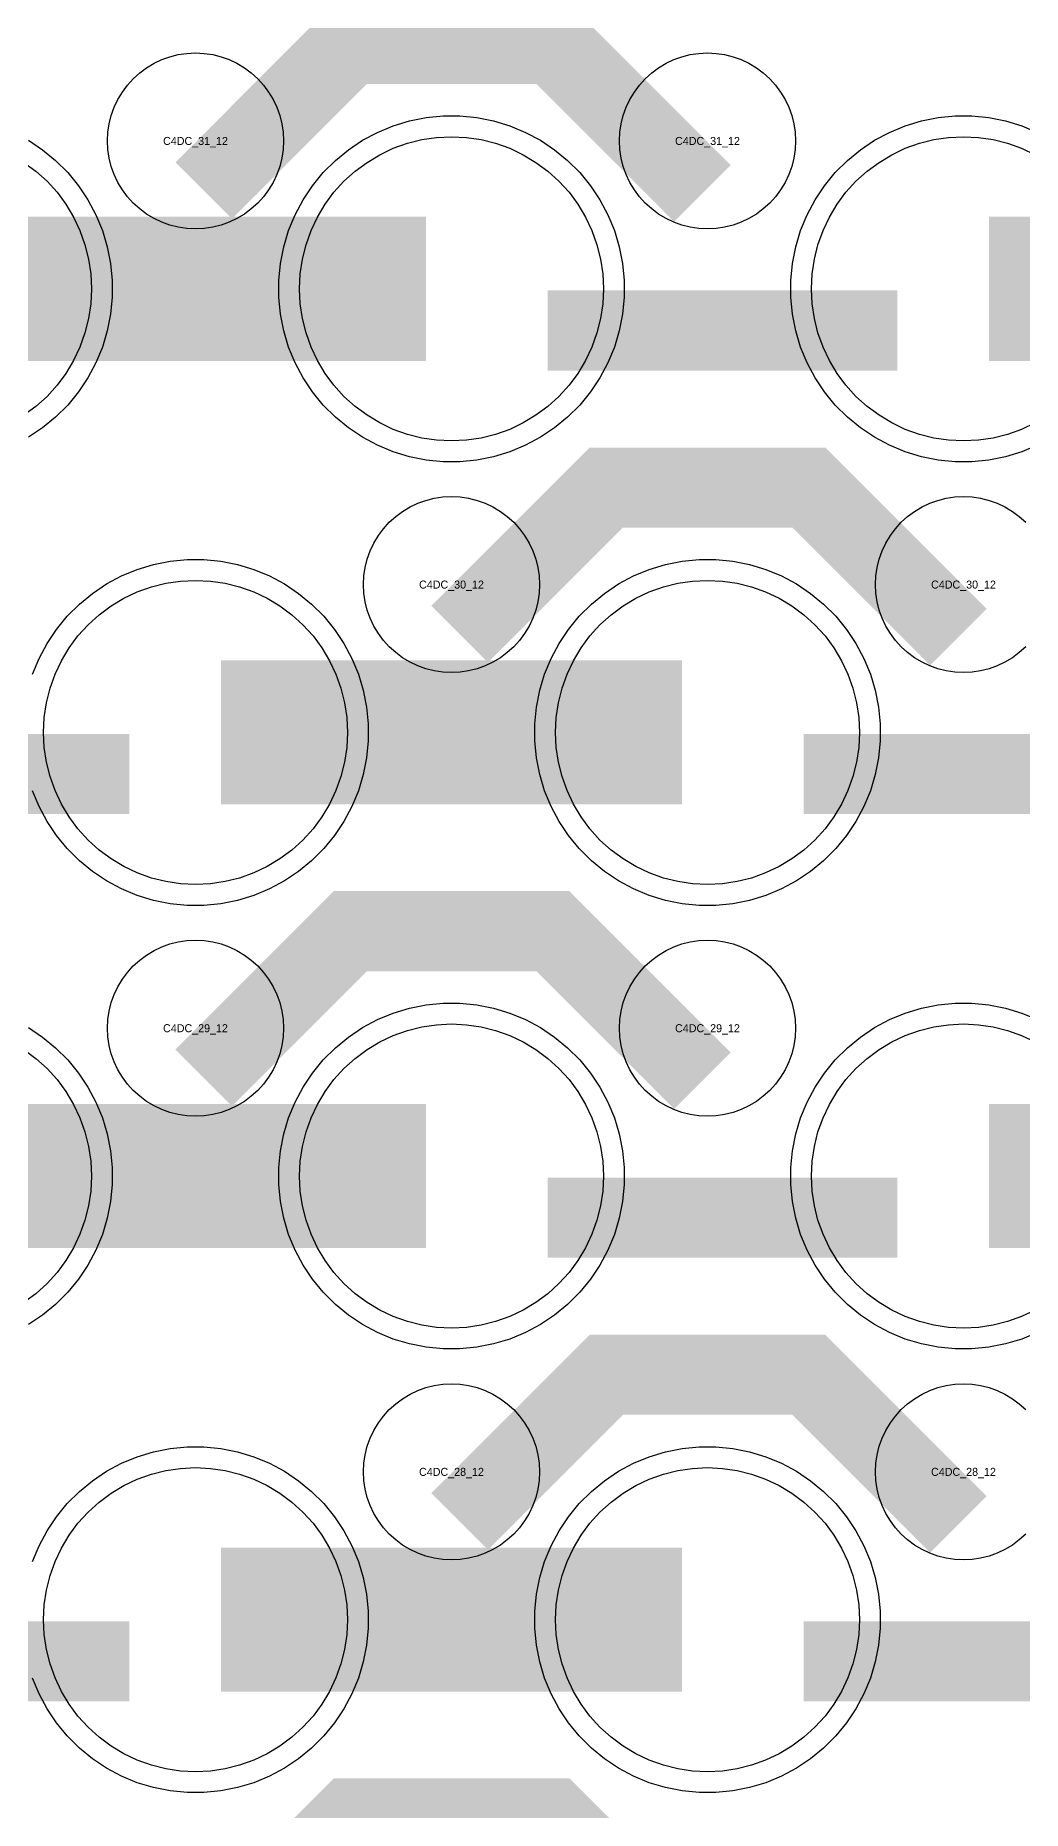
# Model space of a CAD drawing. Extents: x -11880 to 11880, y -14992 to 14992.
# Drawn here: x -8210 to -7902, y -11019 to -10465 of the extents above; entities that cross this region are included whole.
import ezdxf
from ezdxf.enums import TextEntityAlignment as Align

# ---------------------------------------------------------------- set-up
doc = ezdxf.new("R2010")
doc.units = 0
doc.header["$MEASUREMENT"] = 0
for name, color, linetype in [('GDS_775_DT_237', 138, 'CONTINUOUS'), ('RDL1_FS', 34, 'CONTINUOUS'), ('RDL_BS', 160, 'CONTINUOUS')]:
    doc.layers.add(name, color=color, linetype=linetype)

msp = doc.modelspace()

# ---------------------------------------------------------------- linework, layer by layer
at = {"layer": 'RDL1_FS', "color": 240, "true_color": 0xed1f24}
for points in [[(-8080, -10591.589), (-8084.657, -10591.36), (-8089.268, -10590.676), (-8093.791, -10589.544), (-8098.181, -10587.972), (-8102.395, -10585.98), (-8106.395, -10583.582), (-8110.14, -10580.804), (-8113.594, -10577.674), (-8116.724, -10574.22), (-8119.502, -10570.475), (-8121.9, -10566.475), (-8123.892, -10562.261), (-8125.464, -10557.871), (-8126.596, -10553.348), (-8127.28, -10548.737), (-8127.509, -10544.08), (-8127.28, -10539.423), (-8126.596, -10534.812), (-8125.464, -10530.289), (-8123.892, -10525.899), (-8121.9, -10521.685), (-8119.502, -10517.685), (-8116.724, -10513.94), (-8113.594, -10510.486), (-8110.14, -10507.356), (-8106.395, -10504.578), (-8102.395, -10502.18), (-8098.181, -10500.188), (-8093.791, -10498.616), (-8089.268, -10497.484), (-8084.657, -10496.8), (-8080, -10496.571), (-8075.343, -10496.8), (-8070.732, -10497.484), (-8066.209, -10498.616), (-8061.819, -10500.188), (-8057.605, -10502.18), (-8053.605, -10504.578), (-8049.86, -10507.356), (-8046.406, -10510.486), (-8043.276, -10513.94), (-8040.498, -10517.685), (-8038.1, -10521.685), (-8036.108, -10525.899), (-8034.536, -10530.289), (-8033.404, -10534.812), (-8032.72, -10539.423), (-8032.491, -10544.08), (-8032.72, -10548.737), (-8033.404, -10553.348), (-8034.536, -10557.871), (-8036.108, -10562.261), (-8038.1, -10566.475), (-8040.498, -10570.475), (-8043.276, -10574.22), (-8046.406, -10577.674), (-8049.86, -10580.804), (-8053.605, -10583.582), (-8057.605, -10585.98), (-8061.819, -10587.972), (-8066.209, -10589.544), (-8070.732, -10590.676), (-8075.343, -10591.36)], [(-8160, -11007.279), (-8164.657, -11007.05), (-8169.268, -11006.366), (-8173.791, -11005.234), (-8178.181, -11003.662), (-8182.395, -11001.67), (-8186.395, -10999.272), (-8190.14, -10996.494), (-8193.594, -10993.364), (-8196.724, -10989.91), (-8199.502, -10986.165), (-8201.9, -10982.165), (-8203.892, -10977.951), (-8205.464, -10973.561), (-8206.596, -10969.038), (-8207.28, -10964.427), (-8207.509, -10959.77), (-8207.28, -10955.113), (-8206.596, -10950.502), (-8205.464, -10945.979), (-8203.892, -10941.589), (-8201.9, -10937.375), (-8199.502, -10933.375), (-8196.724, -10929.63), (-8193.594, -10926.176), (-8190.14, -10923.046), (-8186.395, -10920.268), (-8182.395, -10917.87), (-8178.181, -10915.878), (-8173.791, -10914.306), (-8169.268, -10913.174), (-8164.657, -10912.49), (-8160, -10912.261), (-8155.343, -10912.49), (-8150.732, -10913.174), (-8146.209, -10914.306), (-8141.819, -10915.878), (-8137.605, -10917.87), (-8133.605, -10920.268), (-8129.86, -10923.046), (-8126.406, -10926.176), (-8123.276, -10929.63), (-8120.498, -10933.375), (-8118.1, -10937.375), (-8116.108, -10941.589), (-8114.536, -10945.979), (-8113.404, -10950.502), (-8112.72, -10955.113), (-8112.491, -10959.77), (-8112.72, -10964.427), (-8113.404, -10969.038), (-8114.536, -10973.561), (-8116.108, -10977.951), (-8118.1, -10982.165), (-8120.498, -10986.165), (-8123.276, -10989.91), (-8126.406, -10993.364), (-8129.86, -10996.494), (-8133.605, -10999.272), (-8137.605, -11001.67), (-8141.819, -11003.662), (-8146.209, -11005.234), (-8150.732, -11006.366), (-8155.343, -11007.05)], [(-8000, -11007.279), (-8004.657, -11007.05), (-8009.268, -11006.366), (-8013.791, -11005.234), (-8018.181, -11003.662), (-8022.395, -11001.67), (-8026.395, -10999.272), (-8030.14, -10996.494), (-8033.594, -10993.364), (-8036.724, -10989.91), (-8039.502, -10986.165), (-8041.9, -10982.165), (-8043.892, -10977.951), (-8045.464, -10973.561), (-8046.596, -10969.038), (-8047.28, -10964.427), (-8047.509, -10959.77), (-8047.28, -10955.113), (-8046.596, -10950.502), (-8045.464, -10945.979), (-8043.892, -10941.589), (-8041.9, -10937.375), (-8039.502, -10933.375), (-8036.724, -10929.63), (-8033.594, -10926.176), (-8030.14, -10923.046), (-8026.395, -10920.268), (-8022.395, -10917.87), (-8018.181, -10915.878), (-8013.791, -10914.306), (-8009.268, -10913.174), (-8004.657, -10912.49), (-8000, -10912.261), (-7995.343, -10912.49), (-7990.732, -10913.174), (-7986.209, -10914.306), (-7981.819, -10915.878), (-7977.605, -10917.87), (-7973.605, -10920.268), (-7969.86, -10923.046), (-7966.406, -10926.176), (-7963.276, -10929.63), (-7960.498, -10933.375), (-7958.1, -10937.375), (-7956.108, -10941.589), (-7954.536, -10945.979), (-7953.404, -10950.502), (-7952.72, -10955.113), (-7952.491, -10959.77), (-7952.72, -10964.427), (-7953.404, -10969.038), (-7954.536, -10973.561), (-7956.108, -10977.951), (-7958.1, -10982.165), (-7960.498, -10986.165), (-7963.276, -10989.91), (-7966.406, -10993.364), (-7969.86, -10996.494), (-7973.605, -10999.272), (-7977.605, -11001.67), (-7981.819, -11003.662), (-7986.209, -11005.234), (-7990.732, -11006.366), (-7995.343, -11007.05)]]:
    msp.add_lwpolyline(points, close=True, dxfattribs=at)
for points in [[(-7897.605, -10585.98), (-7901.819, -10587.972), (-7906.209, -10589.544), (-7910.732, -10590.676), (-7915.343, -10591.36), (-7920, -10591.589), (-7924.657, -10591.36), (-7929.268, -10590.676), (-7933.791, -10589.544), (-7938.181, -10587.972), (-7942.395, -10585.98), (-7946.395, -10583.582), (-7950.14, -10580.804), (-7953.594, -10577.674), (-7956.724, -10574.22), (-7959.502, -10570.475), (-7961.9, -10566.475), (-7963.892, -10562.261), (-7965.464, -10557.871), (-7966.596, -10553.348), (-7967.28, -10548.737), (-7967.509, -10544.08), (-7967.28, -10539.423), (-7966.596, -10534.812), (-7965.464, -10530.289), (-7963.892, -10525.899), (-7961.9, -10521.685), (-7959.502, -10517.685), (-7956.724, -10513.94), (-7953.594, -10510.486), (-7950.14, -10507.356), (-7946.395, -10504.578), (-7942.395, -10502.18), (-7938.181, -10500.188), (-7933.791, -10498.616), (-7929.268, -10497.484), (-7924.657, -10496.8), (-7920, -10496.571), (-7915.343, -10496.8), (-7910.732, -10497.484), (-7906.209, -10498.616), (-7901.819, -10500.188), (-7897.605, -10502.18)], [(-8213.605, -10504.578), (-8209.86, -10507.356), (-8206.406, -10510.486), (-8203.276, -10513.94), (-8200.498, -10517.685), (-8198.1, -10521.685), (-8196.108, -10525.899), (-8194.536, -10530.289), (-8193.404, -10534.812), (-8192.72, -10539.423), (-8192.491, -10544.08), (-8192.72, -10548.737), (-8193.404, -10553.348), (-8194.536, -10557.871), (-8196.108, -10562.261), (-8198.1, -10566.475), (-8200.498, -10570.475), (-8203.276, -10574.22), (-8206.406, -10577.674), (-8209.86, -10580.804), (-8213.605, -10583.582)]]:
    msp.add_lwpolyline(points, dxfattribs=at)
for points in [[(-8231.998, -10544.08, 45, 45, 0), (-8159.998, -10544.08, 45, 45, 0)], [(-8159.998, -10544.08, 45, 45, 0), (-8087.998, -10544.08, 45, 45, 0)], [(-7911.998, -10544.08, 45, 45, 0), (-7839.998, -10544.08, 45, 45, 0)], [(-8151.998, -10959.77, 45, 45, 0), (-8079.998, -10959.77, 45, 45, 0)], [(-8079.998, -10959.77, 45, 45, 0), (-8007.998, -10959.77, 45, 45, 0)]]:
    msp.add_lwpolyline(points, format="xyseb", dxfattribs=at)
at = {"layer": 'RDL1_FS'}
for points in [[(-8160, -10730.149), (-8164.657, -10729.92), (-8169.268, -10729.236), (-8173.791, -10728.104), (-8178.181, -10726.532), (-8182.395, -10724.54), (-8186.395, -10722.142), (-8190.14, -10719.364), (-8193.594, -10716.234), (-8196.724, -10712.78), (-8199.502, -10709.035), (-8201.9, -10705.035), (-8203.892, -10700.821), (-8205.464, -10696.431), (-8206.596, -10691.908), (-8207.28, -10687.297), (-8207.509, -10682.64), (-8207.28, -10677.983), (-8206.596, -10673.372), (-8205.464, -10668.849), (-8203.892, -10664.459), (-8201.9, -10660.245), (-8199.502, -10656.245), (-8196.724, -10652.5), (-8193.594, -10649.046), (-8190.14, -10645.916), (-8186.395, -10643.138), (-8182.395, -10640.74), (-8178.181, -10638.748), (-8173.791, -10637.176), (-8169.268, -10636.044), (-8164.657, -10635.36), (-8160, -10635.131), (-8155.343, -10635.36), (-8150.732, -10636.044), (-8146.209, -10637.176), (-8141.819, -10638.748), (-8137.605, -10640.74), (-8133.605, -10643.138), (-8129.86, -10645.916), (-8126.406, -10649.046), (-8123.276, -10652.5), (-8120.498, -10656.245), (-8118.1, -10660.245), (-8116.108, -10664.459), (-8114.536, -10668.849), (-8113.404, -10673.372), (-8112.72, -10677.983), (-8112.491, -10682.64), (-8112.72, -10687.297), (-8113.404, -10691.908), (-8114.536, -10696.431), (-8116.108, -10700.821), (-8118.1, -10705.035), (-8120.498, -10709.035), (-8123.276, -10712.78), (-8126.406, -10716.234), (-8129.86, -10719.364), (-8133.605, -10722.142), (-8137.605, -10724.54), (-8141.819, -10726.532), (-8146.209, -10728.104), (-8150.732, -10729.236), (-8155.343, -10729.92)], [(-8000, -10730.149), (-8004.657, -10729.92), (-8009.268, -10729.236), (-8013.791, -10728.104), (-8018.181, -10726.532), (-8022.395, -10724.54), (-8026.395, -10722.142), (-8030.14, -10719.364), (-8033.594, -10716.234), (-8036.724, -10712.78), (-8039.502, -10709.035), (-8041.9, -10705.035), (-8043.892, -10700.821), (-8045.464, -10696.431), (-8046.596, -10691.908), (-8047.28, -10687.297), (-8047.509, -10682.64), (-8047.28, -10677.983), (-8046.596, -10673.372), (-8045.464, -10668.849), (-8043.892, -10664.459), (-8041.9, -10660.245), (-8039.502, -10656.245), (-8036.724, -10652.5), (-8033.594, -10649.046), (-8030.14, -10645.916), (-8026.395, -10643.138), (-8022.395, -10640.74), (-8018.181, -10638.748), (-8013.791, -10637.176), (-8009.268, -10636.044), (-8004.657, -10635.36), (-8000, -10635.131), (-7995.343, -10635.36), (-7990.732, -10636.044), (-7986.209, -10637.176), (-7981.819, -10638.748), (-7977.605, -10640.74), (-7973.605, -10643.138), (-7969.86, -10645.916), (-7966.406, -10649.046), (-7963.276, -10652.5), (-7960.498, -10656.245), (-7958.1, -10660.245), (-7956.108, -10664.459), (-7954.536, -10668.849), (-7953.404, -10673.372), (-7952.72, -10677.983), (-7952.491, -10682.64), (-7952.72, -10687.297), (-7953.404, -10691.908), (-7954.536, -10696.431), (-7956.108, -10700.821), (-7958.1, -10705.035), (-7960.498, -10709.035), (-7963.276, -10712.78), (-7966.406, -10716.234), (-7969.86, -10719.364), (-7973.605, -10722.142), (-7977.605, -10724.54), (-7981.819, -10726.532), (-7986.209, -10728.104), (-7990.732, -10729.236), (-7995.343, -10729.92)], [(-8080, -10868.714), (-8084.657, -10868.485), (-8089.268, -10867.801), (-8093.791, -10866.669), (-8098.181, -10865.097), (-8102.395, -10863.105), (-8106.395, -10860.707), (-8110.14, -10857.929), (-8113.594, -10854.799), (-8116.724, -10851.345), (-8119.502, -10847.6), (-8121.9, -10843.6), (-8123.892, -10839.386), (-8125.464, -10834.996), (-8126.596, -10830.473), (-8127.28, -10825.862), (-8127.509, -10821.205), (-8127.28, -10816.548), (-8126.596, -10811.937), (-8125.464, -10807.414), (-8123.892, -10803.024), (-8121.9, -10798.81), (-8119.502, -10794.81), (-8116.724, -10791.065), (-8113.594, -10787.611), (-8110.14, -10784.481), (-8106.395, -10781.703), (-8102.395, -10779.305), (-8098.181, -10777.313), (-8093.791, -10775.741), (-8089.268, -10774.609), (-8084.657, -10773.925), (-8080, -10773.696), (-8075.343, -10773.925), (-8070.732, -10774.609), (-8066.209, -10775.741), (-8061.819, -10777.313), (-8057.605, -10779.305), (-8053.605, -10781.703), (-8049.86, -10784.481), (-8046.406, -10787.611), (-8043.276, -10791.065), (-8040.498, -10794.81), (-8038.1, -10798.81), (-8036.108, -10803.024), (-8034.536, -10807.414), (-8033.404, -10811.937), (-8032.72, -10816.548), (-8032.491, -10821.205), (-8032.72, -10825.862), (-8033.404, -10830.473), (-8034.536, -10834.996), (-8036.108, -10839.386), (-8038.1, -10843.6), (-8040.498, -10847.6), (-8043.276, -10851.345), (-8046.406, -10854.799), (-8049.86, -10857.929), (-8053.605, -10860.707), (-8057.605, -10863.105), (-8061.819, -10865.097), (-8066.209, -10866.669), (-8070.732, -10867.801), (-8075.343, -10868.485)]]:
    msp.add_lwpolyline(points, close=True, dxfattribs=at)
for points in [[(-8151.998, -10682.64, 45, 45, 0), (-8079.998, -10682.64, 45, 45, 0)], [(-8079.998, -10682.64, 45, 45, 0), (-8007.998, -10682.64, 45, 45, 0)], [(-8231.998, -10821.205, 45, 45, 0), (-8159.998, -10821.205, 45, 45, 0)], [(-8159.998, -10821.205, 45, 45, 0), (-8087.998, -10821.205, 45, 45, 0)], [(-7911.998, -10821.205, 45, 45, 0), (-7839.998, -10821.205, 45, 45, 0)]]:
    msp.add_lwpolyline(points, format="xyseb", dxfattribs=at)
for points in [[(-7897.605, -10863.105), (-7901.819, -10865.097), (-7906.209, -10866.669), (-7910.732, -10867.801), (-7915.343, -10868.485), (-7920, -10868.714), (-7924.657, -10868.485), (-7929.268, -10867.801), (-7933.791, -10866.669), (-7938.181, -10865.097), (-7942.395, -10863.105), (-7946.395, -10860.707), (-7950.14, -10857.929), (-7953.594, -10854.799), (-7956.724, -10851.345), (-7959.502, -10847.6), (-7961.9, -10843.6), (-7963.892, -10839.386), (-7965.464, -10834.996), (-7966.596, -10830.473), (-7967.28, -10825.862), (-7967.509, -10821.205), (-7967.28, -10816.548), (-7966.596, -10811.937), (-7965.464, -10807.414), (-7963.892, -10803.024), (-7961.9, -10798.81), (-7959.502, -10794.81), (-7956.724, -10791.065), (-7953.594, -10787.611), (-7950.14, -10784.481), (-7946.395, -10781.703), (-7942.395, -10779.305), (-7938.181, -10777.313), (-7933.791, -10775.741), (-7929.268, -10774.609), (-7924.657, -10773.925), (-7920, -10773.696), (-7915.343, -10773.925), (-7910.732, -10774.609), (-7906.209, -10775.741), (-7901.819, -10777.313), (-7897.605, -10779.305)], [(-8213.605, -10781.703), (-8209.86, -10784.481), (-8206.406, -10787.611), (-8203.276, -10791.065), (-8200.498, -10794.81), (-8198.1, -10798.81), (-8196.108, -10803.024), (-8194.536, -10807.414), (-8193.404, -10811.937), (-8192.72, -10816.548), (-8192.491, -10821.205), (-8192.72, -10825.862), (-8193.404, -10830.473), (-8194.536, -10834.996), (-8196.108, -10839.386), (-8198.1, -10843.6), (-8200.498, -10847.6), (-8203.276, -10851.345), (-8206.406, -10854.799), (-8209.86, -10857.929), (-8213.605, -10860.707)]]:
    msp.add_lwpolyline(points, dxfattribs=at)
at = {"layer": 'RDL_BS'}
for points in [[(-8157.438, -10513.394, 25, 25, 0), (-8111.623, -10467.579, 25, 25, 0), (-8078.07, -10467.579, 25, 25, 0)], [(-8001.599, -10514.293, 25, 25, 0), (-8048.313, -10467.579, 25, 25, 0), (-8078.071, -10467.579, 25, 25, 0)], [(-8077.438, -10651.954, 25, 25, 0), (-8031.623, -10606.139, 25, 25, 0), (-7998.07, -10606.139, 25, 25, 0)], [(-7921.599, -10652.853, 25, 25, 0), (-7968.313, -10606.139, 25, 25, 0), (-7998.071, -10606.139, 25, 25, 0)], [(-8289.984, -10695.653, 25, 25, 0), (-8180.719, -10695.653, 25, 25, 0)], [(-7969.984, -10695.653, 25, 25, 0), (-7860.719, -10695.653, 25, 25, 0)], [(-8157.438, -10790.519, 25, 25, 0), (-8111.623, -10744.704, 25, 25, 0), (-8078.07, -10744.704, 25, 25, 0)], [(-8001.599, -10791.418, 25, 25, 0), (-8048.313, -10744.704, 25, 25, 0), (-8078.071, -10744.704, 25, 25, 0)], [(-8049.984, -10834.218, 25, 25, 0), (-7940.719, -10834.218, 25, 25, 0)], [(-8077.438, -10929.084, 25, 25, 0), (-8031.623, -10883.269, 25, 25, 0), (-7998.07, -10883.269, 25, 25, 0)], [(-7921.599, -10929.983, 25, 25, 0), (-7968.313, -10883.269, 25, 25, 0), (-7998.071, -10883.269, 25, 25, 0)], [(-8157.438, -11067.649, 25, 25, 0), (-8111.623, -11021.834, 25, 25, 0), (-8078.07, -11021.834, 25, 25, 0)], [(-8001.599, -11068.548, 25, 25, 0), (-8048.313, -11021.834, 25, 25, 0), (-8078.071, -11021.834, 25, 25, 0)]]:
    msp.add_lwpolyline(points, format="xyseb", dxfattribs=at)
for points in [[(-8160, -10525.386), (-8162.693, -10525.254), (-8165.365, -10524.858), (-8167.984, -10524.201), (-8170.519, -10523.294), (-8172.956, -10522.142), (-8175.28, -10520.749), (-8177.443, -10519.146), (-8179.442, -10517.334), (-8181.254, -10515.335), (-8182.857, -10513.172), (-8184.25, -10510.848), (-8185.402, -10508.411), (-8186.309, -10505.876), (-8186.966, -10503.257), (-8187.362, -10500.585), (-8187.494, -10497.892), (-8187.362, -10495.199), (-8186.966, -10492.527), (-8186.309, -10489.908), (-8185.402, -10487.373), (-8184.25, -10484.936), (-8182.857, -10482.612), (-8181.254, -10480.449), (-8179.442, -10478.45), (-8177.443, -10476.638), (-8175.28, -10475.035), (-8172.956, -10473.642), (-8170.519, -10472.49), (-8167.984, -10471.583), (-8165.365, -10470.926), (-8162.693, -10470.53), (-8160, -10470.398), (-8157.307, -10470.53), (-8154.635, -10470.926), (-8152.016, -10471.583), (-8149.481, -10472.49), (-8147.044, -10473.642), (-8144.72, -10475.035), (-8142.557, -10476.638), (-8140.558, -10478.45), (-8138.746, -10480.449), (-8137.143, -10482.612), (-8135.75, -10484.936), (-8134.598, -10487.373), (-8133.691, -10489.908), (-8133.034, -10492.527), (-8132.638, -10495.199), (-8132.506, -10497.892), (-8132.638, -10500.585), (-8133.034, -10503.257), (-8133.691, -10505.876), (-8134.598, -10508.411), (-8135.75, -10510.848), (-8137.143, -10513.172), (-8138.746, -10515.335), (-8140.558, -10517.334), (-8142.557, -10519.146), (-8144.72, -10520.749), (-8147.044, -10522.142), (-8149.481, -10523.294), (-8152.016, -10524.201), (-8154.635, -10524.858), (-8157.307, -10525.254)], [(-8000, -10525.386), (-8002.693, -10525.254), (-8005.365, -10524.858), (-8007.984, -10524.201), (-8010.519, -10523.294), (-8012.956, -10522.142), (-8015.28, -10520.749), (-8017.443, -10519.146), (-8019.442, -10517.334), (-8021.254, -10515.335), (-8022.857, -10513.172), (-8024.25, -10510.848), (-8025.402, -10508.411), (-8026.309, -10505.876), (-8026.966, -10503.257), (-8027.362, -10500.585), (-8027.494, -10497.892), (-8027.362, -10495.199), (-8026.966, -10492.527), (-8026.309, -10489.908), (-8025.402, -10487.373), (-8024.25, -10484.936), (-8022.857, -10482.612), (-8021.254, -10480.449), (-8019.442, -10478.45), (-8017.443, -10476.638), (-8015.28, -10475.035), (-8012.956, -10473.642), (-8010.519, -10472.49), (-8007.984, -10471.583), (-8005.365, -10470.926), (-8002.693, -10470.53), (-8000, -10470.398), (-7997.307, -10470.53), (-7994.635, -10470.926), (-7992.016, -10471.583), (-7989.481, -10472.49), (-7987.044, -10473.642), (-7984.72, -10475.035), (-7982.557, -10476.638), (-7980.558, -10478.45), (-7978.746, -10480.449), (-7977.143, -10482.612), (-7975.75, -10484.936), (-7974.598, -10487.373), (-7973.691, -10489.908), (-7973.034, -10492.527), (-7972.638, -10495.199), (-7972.506, -10497.892), (-7972.638, -10500.585), (-7973.034, -10503.257), (-7973.691, -10505.876), (-7974.598, -10508.411), (-7975.75, -10510.848), (-7977.143, -10513.172), (-7978.746, -10515.335), (-7980.558, -10517.334), (-7982.557, -10519.146), (-7984.72, -10520.749), (-7987.044, -10522.142), (-7989.481, -10523.294), (-7992.016, -10524.201), (-7994.635, -10524.858), (-7997.307, -10525.254)], [(-8080, -10663.946), (-8082.693, -10663.814), (-8085.365, -10663.418), (-8087.984, -10662.761), (-8090.519, -10661.854), (-8092.956, -10660.702), (-8095.28, -10659.309), (-8097.443, -10657.706), (-8099.442, -10655.894), (-8101.254, -10653.895), (-8102.857, -10651.732), (-8104.25, -10649.408), (-8105.402, -10646.971), (-8106.309, -10644.436), (-8106.966, -10641.817), (-8107.362, -10639.145), (-8107.494, -10636.452), (-8107.362, -10633.759), (-8106.966, -10631.087), (-8106.309, -10628.468), (-8105.402, -10625.933), (-8104.25, -10623.496), (-8102.857, -10621.172), (-8101.254, -10619.009), (-8099.442, -10617.01), (-8097.443, -10615.198), (-8095.28, -10613.595), (-8092.956, -10612.202), (-8090.519, -10611.05), (-8087.984, -10610.143), (-8085.365, -10609.486), (-8082.693, -10609.09), (-8080, -10608.958), (-8077.307, -10609.09), (-8074.635, -10609.486), (-8072.016, -10610.143), (-8069.481, -10611.05), (-8067.044, -10612.202), (-8064.72, -10613.595), (-8062.557, -10615.198), (-8060.558, -10617.01), (-8058.746, -10619.009), (-8057.143, -10621.172), (-8055.75, -10623.496), (-8054.598, -10625.933), (-8053.691, -10628.468), (-8053.034, -10631.087), (-8052.638, -10633.759), (-8052.506, -10636.452), (-8052.638, -10639.145), (-8053.034, -10641.817), (-8053.691, -10644.436), (-8054.598, -10646.971), (-8055.75, -10649.408), (-8057.143, -10651.732), (-8058.746, -10653.895), (-8060.558, -10655.894), (-8062.557, -10657.706), (-8064.72, -10659.309), (-8067.044, -10660.702), (-8069.481, -10661.854), (-8072.016, -10662.761), (-8074.635, -10663.418), (-8077.307, -10663.814)], [(-8002.644, -10736.64), (-8007.938, -10736.123), (-8013.165, -10735.077), (-8018.205, -10733.546), (-8023.115, -10731.515), (-8027.777, -10729.023), (-8032.191, -10726.076), (-8036.292, -10722.714), (-8040.074, -10718.932), (-8043.436, -10714.831), (-8046.383, -10710.417), (-8048.875, -10705.755), (-8050.906, -10700.845), (-8052.437, -10695.805), (-8053.483, -10690.578), (-8054, -10685.284), (-8054, -10679.996), (-8053.483, -10674.702), (-8052.437, -10669.475), (-8050.906, -10664.435), (-8048.875, -10659.525), (-8046.383, -10654.863), (-8043.436, -10650.449), (-8040.074, -10646.348), (-8036.292, -10642.566), (-8032.191, -10639.204), (-8027.777, -10636.257), (-8023.115, -10633.765), (-8018.205, -10631.734), (-8013.165, -10630.203), (-8007.938, -10629.157), (-8002.644, -10628.64), (-7997.356, -10628.64), (-7992.062, -10629.157), (-7986.835, -10630.203), (-7981.795, -10631.734), (-7976.885, -10633.765), (-7972.223, -10636.257), (-7967.809, -10639.204), (-7963.708, -10642.566), (-7959.926, -10646.348), (-7956.564, -10650.449), (-7953.617, -10654.863), (-7951.125, -10659.525), (-7949.094, -10664.435), (-7947.563, -10669.475), (-7946.517, -10674.702), (-7946, -10679.996), (-7946, -10685.284), (-7946.517, -10690.578), (-7947.563, -10695.805), (-7949.094, -10700.845), (-7951.125, -10705.755), (-7953.617, -10710.417), (-7956.564, -10714.831), (-7959.926, -10718.932), (-7963.708, -10722.714), (-7967.809, -10726.076), (-7972.223, -10729.023), (-7976.885, -10731.515), (-7981.795, -10733.546), (-7986.835, -10735.077), (-7992.062, -10736.123), (-7997.356, -10736.64)], [(-8160, -10802.511), (-8162.693, -10802.379), (-8165.365, -10801.983), (-8167.984, -10801.326), (-8170.519, -10800.419), (-8172.956, -10799.267), (-8175.28, -10797.874), (-8177.443, -10796.271), (-8179.442, -10794.459), (-8181.254, -10792.46), (-8182.857, -10790.297), (-8184.25, -10787.973), (-8185.402, -10785.536), (-8186.309, -10783.001), (-8186.966, -10780.382), (-8187.362, -10777.71), (-8187.494, -10775.017), (-8187.362, -10772.324), (-8186.966, -10769.652), (-8186.309, -10767.033), (-8185.402, -10764.498), (-8184.25, -10762.061), (-8182.857, -10759.737), (-8181.254, -10757.574), (-8179.442, -10755.575), (-8177.443, -10753.763), (-8175.28, -10752.16), (-8172.956, -10750.767), (-8170.519, -10749.615), (-8167.984, -10748.708), (-8165.365, -10748.051), (-8162.693, -10747.655), (-8160, -10747.523), (-8157.307, -10747.655), (-8154.635, -10748.051), (-8152.016, -10748.708), (-8149.481, -10749.615), (-8147.044, -10750.767), (-8144.72, -10752.16), (-8142.557, -10753.763), (-8140.558, -10755.575), (-8138.746, -10757.574), (-8137.143, -10759.737), (-8135.75, -10762.061), (-8134.598, -10764.498), (-8133.691, -10767.033), (-8133.034, -10769.652), (-8132.638, -10772.324), (-8132.506, -10775.017), (-8132.638, -10777.71), (-8133.034, -10780.382), (-8133.691, -10783.001), (-8134.598, -10785.536), (-8135.75, -10787.973), (-8137.143, -10790.297), (-8138.746, -10792.46), (-8140.558, -10794.459), (-8142.557, -10796.271), (-8144.72, -10797.874), (-8147.044, -10799.267), (-8149.481, -10800.419), (-8152.016, -10801.326), (-8154.635, -10801.983), (-8157.307, -10802.379)], [(-8000, -10802.511), (-8002.693, -10802.379), (-8005.365, -10801.983), (-8007.984, -10801.326), (-8010.519, -10800.419), (-8012.956, -10799.267), (-8015.28, -10797.874), (-8017.443, -10796.271), (-8019.442, -10794.459), (-8021.254, -10792.46), (-8022.857, -10790.297), (-8024.25, -10787.973), (-8025.402, -10785.536), (-8026.309, -10783.001), (-8026.966, -10780.382), (-8027.362, -10777.71), (-8027.494, -10775.017), (-8027.362, -10772.324), (-8026.966, -10769.652), (-8026.309, -10767.033), (-8025.402, -10764.498), (-8024.25, -10762.061), (-8022.857, -10759.737), (-8021.254, -10757.574), (-8019.442, -10755.575), (-8017.443, -10753.763), (-8015.28, -10752.16), (-8012.956, -10750.767), (-8010.519, -10749.615), (-8007.984, -10748.708), (-8005.365, -10748.051), (-8002.693, -10747.655), (-8000, -10747.523), (-7997.307, -10747.655), (-7994.635, -10748.051), (-7992.016, -10748.708), (-7989.481, -10749.615), (-7987.044, -10750.767), (-7984.72, -10752.16), (-7982.557, -10753.763), (-7980.558, -10755.575), (-7978.746, -10757.574), (-7977.143, -10759.737), (-7975.75, -10762.061), (-7974.598, -10764.498), (-7973.691, -10767.033), (-7973.034, -10769.652), (-7972.638, -10772.324), (-7972.506, -10775.017), (-7972.638, -10777.71), (-7973.034, -10780.382), (-7973.691, -10783.001), (-7974.598, -10785.536), (-7975.75, -10787.973), (-7977.143, -10790.297), (-7978.746, -10792.46), (-7980.558, -10794.459), (-7982.557, -10796.271), (-7984.72, -10797.874), (-7987.044, -10799.267), (-7989.481, -10800.419), (-7992.016, -10801.326), (-7994.635, -10801.983), (-7997.307, -10802.379)], [(-8082.644, -10875.205), (-8087.938, -10874.688), (-8093.165, -10873.642), (-8098.205, -10872.111), (-8103.115, -10870.08), (-8107.777, -10867.588), (-8112.191, -10864.641), (-8116.292, -10861.279), (-8120.074, -10857.497), (-8123.436, -10853.396), (-8126.383, -10848.982), (-8128.875, -10844.32), (-8130.906, -10839.41), (-8132.437, -10834.37), (-8133.483, -10829.143), (-8134, -10823.849), (-8134, -10818.561), (-8133.483, -10813.267), (-8132.437, -10808.04), (-8130.906, -10803), (-8128.875, -10798.09), (-8126.383, -10793.428), (-8123.436, -10789.014), (-8120.074, -10784.913), (-8116.292, -10781.131), (-8112.191, -10777.769), (-8107.777, -10774.822), (-8103.115, -10772.33), (-8098.205, -10770.299), (-8093.165, -10768.768), (-8087.938, -10767.722), (-8082.644, -10767.205), (-8077.356, -10767.205), (-8072.062, -10767.722), (-8066.835, -10768.768), (-8061.795, -10770.299), (-8056.885, -10772.33), (-8052.223, -10774.822), (-8047.809, -10777.769), (-8043.708, -10781.131), (-8039.926, -10784.913), (-8036.564, -10789.014), (-8033.617, -10793.428), (-8031.125, -10798.09), (-8029.094, -10803), (-8027.563, -10808.04), (-8026.517, -10813.267), (-8026, -10818.561), (-8026, -10823.849), (-8026.517, -10829.143), (-8027.563, -10834.37), (-8029.094, -10839.41), (-8031.125, -10844.32), (-8033.617, -10848.982), (-8036.564, -10853.396), (-8039.926, -10857.497), (-8043.708, -10861.279), (-8047.809, -10864.641), (-8052.223, -10867.588), (-8056.885, -10870.08), (-8061.795, -10872.111), (-8066.835, -10873.642), (-8072.062, -10874.688), (-8077.356, -10875.205)], [(-8080, -10941.076), (-8082.693, -10940.944), (-8085.365, -10940.548), (-8087.984, -10939.891), (-8090.519, -10938.984), (-8092.956, -10937.832), (-8095.28, -10936.439), (-8097.443, -10934.836), (-8099.442, -10933.024), (-8101.254, -10931.025), (-8102.857, -10928.862), (-8104.25, -10926.538), (-8105.402, -10924.101), (-8106.309, -10921.566), (-8106.966, -10918.947), (-8107.362, -10916.275), (-8107.494, -10913.582), (-8107.362, -10910.889), (-8106.966, -10908.217), (-8106.309, -10905.598), (-8105.402, -10903.063), (-8104.25, -10900.626), (-8102.857, -10898.302), (-8101.254, -10896.139), (-8099.442, -10894.14), (-8097.443, -10892.328), (-8095.28, -10890.725), (-8092.956, -10889.332), (-8090.519, -10888.18), (-8087.984, -10887.273), (-8085.365, -10886.616), (-8082.693, -10886.22), (-8080, -10886.088), (-8077.307, -10886.22), (-8074.635, -10886.616), (-8072.016, -10887.273), (-8069.481, -10888.18), (-8067.044, -10889.332), (-8064.72, -10890.725), (-8062.557, -10892.328), (-8060.558, -10894.14), (-8058.746, -10896.139), (-8057.143, -10898.302), (-8055.75, -10900.626), (-8054.598, -10903.063), (-8053.691, -10905.598), (-8053.034, -10908.217), (-8052.638, -10910.889), (-8052.506, -10913.582), (-8052.638, -10916.275), (-8053.034, -10918.947), (-8053.691, -10921.566), (-8054.598, -10924.101), (-8055.75, -10926.538), (-8057.143, -10928.862), (-8058.746, -10931.025), (-8060.558, -10933.024), (-8062.557, -10934.836), (-8064.72, -10936.439), (-8067.044, -10937.832), (-8069.481, -10938.984), (-8072.016, -10939.891), (-8074.635, -10940.548), (-8077.307, -10940.944)]]:
    msp.add_lwpolyline(points, close=True, dxfattribs=at)
at = {"layer": 'RDL_BS', "color": 240, "true_color": 0xed1f24}
for points in [[(-8082.644, -10598.08), (-8087.938, -10597.563), (-8093.165, -10596.517), (-8098.205, -10594.986), (-8103.115, -10592.955), (-8107.777, -10590.463), (-8112.191, -10587.516), (-8116.292, -10584.154), (-8120.074, -10580.372), (-8123.436, -10576.271), (-8126.383, -10571.857), (-8128.875, -10567.195), (-8130.906, -10562.285), (-8132.437, -10557.245), (-8133.483, -10552.018), (-8134, -10546.724), (-8134, -10541.436), (-8133.483, -10536.142), (-8132.437, -10530.915), (-8130.906, -10525.875), (-8128.875, -10520.965), (-8126.383, -10516.303), (-8123.436, -10511.889), (-8120.074, -10507.788), (-8116.292, -10504.006), (-8112.191, -10500.644), (-8107.777, -10497.697), (-8103.115, -10495.205), (-8098.205, -10493.174), (-8093.165, -10491.643), (-8087.938, -10490.597), (-8082.644, -10490.08), (-8077.356, -10490.08), (-8072.062, -10490.597), (-8066.835, -10491.643), (-8061.795, -10493.174), (-8056.885, -10495.205), (-8052.223, -10497.697), (-8047.809, -10500.644), (-8043.708, -10504.006), (-8039.926, -10507.788), (-8036.564, -10511.889), (-8033.617, -10516.303), (-8031.125, -10520.965), (-8029.094, -10525.875), (-8027.563, -10530.915), (-8026.517, -10536.142), (-8026, -10541.436), (-8026, -10546.724), (-8026.517, -10552.018), (-8027.563, -10557.245), (-8029.094, -10562.285), (-8031.125, -10567.195), (-8033.617, -10571.857), (-8036.564, -10576.271), (-8039.926, -10580.372), (-8043.708, -10584.154), (-8047.809, -10587.516), (-8052.223, -10590.463), (-8056.885, -10592.955), (-8061.795, -10594.986), (-8066.835, -10596.517), (-8072.062, -10597.563), (-8077.356, -10598.08)], [(-8002.644, -11013.77), (-8007.938, -11013.253), (-8013.165, -11012.207), (-8018.205, -11010.676), (-8023.115, -11008.645), (-8027.777, -11006.153), (-8032.191, -11003.206), (-8036.292, -10999.844), (-8040.074, -10996.062), (-8043.436, -10991.961), (-8046.383, -10987.547), (-8048.875, -10982.885), (-8050.906, -10977.975), (-8052.437, -10972.935), (-8053.483, -10967.708), (-8054, -10962.414), (-8054, -10957.126), (-8053.483, -10951.832), (-8052.437, -10946.605), (-8050.906, -10941.565), (-8048.875, -10936.655), (-8046.383, -10931.993), (-8043.436, -10927.579), (-8040.074, -10923.478), (-8036.292, -10919.696), (-8032.191, -10916.334), (-8027.777, -10913.387), (-8023.115, -10910.895), (-8018.205, -10908.864), (-8013.165, -10907.333), (-8007.938, -10906.287), (-8002.644, -10905.77), (-7997.356, -10905.77), (-7992.062, -10906.287), (-7986.835, -10907.333), (-7981.795, -10908.864), (-7976.885, -10910.895), (-7972.223, -10913.387), (-7967.809, -10916.334), (-7963.708, -10919.696), (-7959.926, -10923.478), (-7956.564, -10927.579), (-7953.617, -10931.993), (-7951.125, -10936.655), (-7949.094, -10941.565), (-7947.563, -10946.605), (-7946.517, -10951.832), (-7946, -10957.126), (-7946, -10962.414), (-7946.517, -10967.708), (-7947.563, -10972.935), (-7949.094, -10977.975), (-7951.125, -10982.885), (-7953.617, -10987.547), (-7956.564, -10991.961), (-7959.926, -10996.062), (-7963.708, -10999.844), (-7967.809, -11003.206), (-7972.223, -11006.153), (-7976.885, -11008.645), (-7981.795, -11010.676), (-7986.835, -11012.207), (-7992.062, -11013.253), (-7997.356, -11013.77)]]:
    msp.add_lwpolyline(points, close=True, dxfattribs=at)
for points in [[(-7896.885, -10592.955), (-7901.795, -10594.986), (-7906.835, -10596.517), (-7912.062, -10597.563), (-7917.356, -10598.08), (-7922.644, -10598.08), (-7927.938, -10597.563), (-7933.165, -10596.517), (-7938.205, -10594.986), (-7943.115, -10592.955), (-7947.777, -10590.463), (-7952.191, -10587.516), (-7956.292, -10584.154), (-7960.074, -10580.372), (-7963.436, -10576.271), (-7966.383, -10571.857), (-7968.875, -10567.195), (-7970.906, -10562.285), (-7972.437, -10557.245), (-7973.483, -10552.018), (-7974, -10546.724), (-7974, -10541.436), (-7973.483, -10536.142), (-7972.437, -10530.915), (-7970.906, -10525.875), (-7968.875, -10520.965), (-7966.383, -10516.303), (-7963.436, -10511.889), (-7960.074, -10507.788), (-7956.292, -10504.006), (-7952.191, -10500.644), (-7947.777, -10497.697), (-7943.115, -10495.205), (-7938.205, -10493.174), (-7933.165, -10491.643), (-7927.938, -10490.597), (-7922.644, -10490.08), (-7917.356, -10490.08), (-7912.062, -10490.597), (-7906.835, -10491.643), (-7901.795, -10493.174), (-7896.885, -10495.205)], [(-8212.223, -10497.697), (-8207.809, -10500.644), (-8203.708, -10504.006), (-8199.926, -10507.788), (-8196.564, -10511.889), (-8193.617, -10516.303), (-8191.125, -10520.965), (-8189.094, -10525.875), (-8187.563, -10530.915), (-8186.517, -10536.142), (-8186, -10541.436), (-8186, -10546.724), (-8186.517, -10552.018), (-8187.563, -10557.245), (-8189.094, -10562.285), (-8191.125, -10567.195), (-8193.617, -10571.857), (-8196.564, -10576.271), (-8199.926, -10580.372), (-8203.708, -10584.154), (-8207.809, -10587.516), (-8212.223, -10590.463)], [(-8210.906, -10941.565), (-8208.875, -10936.655), (-8206.383, -10931.993), (-8203.436, -10927.579), (-8200.074, -10923.478), (-8196.292, -10919.696), (-8192.191, -10916.334), (-8187.777, -10913.387), (-8183.115, -10910.895), (-8178.205, -10908.864), (-8173.165, -10907.333), (-8167.938, -10906.287), (-8162.644, -10905.77), (-8157.356, -10905.77), (-8152.062, -10906.287), (-8146.835, -10907.333), (-8141.795, -10908.864), (-8136.885, -10910.895), (-8132.223, -10913.387), (-8127.809, -10916.334), (-8123.708, -10919.696), (-8119.926, -10923.478), (-8116.564, -10927.579), (-8113.617, -10931.993), (-8111.125, -10936.655), (-8109.094, -10941.565), (-8107.563, -10946.605), (-8106.517, -10951.832), (-8106, -10957.126), (-8106, -10962.414), (-8106.517, -10967.708), (-8107.563, -10972.935), (-8109.094, -10977.975), (-8111.125, -10982.885), (-8113.617, -10987.547), (-8116.564, -10991.961), (-8119.926, -10996.062), (-8123.708, -10999.844), (-8127.809, -11003.206), (-8132.223, -11006.153), (-8136.885, -11008.645), (-8141.795, -11010.676), (-8146.835, -11012.207), (-8152.062, -11013.253), (-8157.356, -11013.77), (-8162.644, -11013.77), (-8167.938, -11013.253), (-8173.165, -11012.207), (-8178.205, -11010.676), (-8183.115, -11008.645), (-8187.777, -11006.153), (-8192.191, -11003.206), (-8196.292, -10999.844), (-8200.074, -10996.062), (-8203.436, -10991.961), (-8206.383, -10987.547), (-8208.875, -10982.885), (-8210.906, -10977.975)]]:
    msp.add_lwpolyline(points, dxfattribs=at)
for points in [[(-8049.984, -10557.093, 25, 25, 0), (-7940.719, -10557.093, 25, 25, 0)], [(-8289.984, -10972.783, 25, 25, 0), (-8180.719, -10972.783, 25, 25, 0)], [(-7969.984, -10972.783, 25, 25, 0), (-7860.719, -10972.783, 25, 25, 0)]]:
    msp.add_lwpolyline(points, format="xyseb", dxfattribs=at)
at = {"layer": 'RDL_BS'}
for points in [[(-7900.558, -10655.894), (-7902.557, -10657.706), (-7904.72, -10659.309), (-7907.044, -10660.702), (-7909.481, -10661.854), (-7912.016, -10662.761), (-7914.635, -10663.418), (-7917.307, -10663.814), (-7920, -10663.946), (-7922.693, -10663.814), (-7925.365, -10663.418), (-7927.984, -10662.761), (-7930.519, -10661.854), (-7932.956, -10660.702), (-7935.28, -10659.309), (-7937.443, -10657.706), (-7939.442, -10655.894), (-7941.254, -10653.895), (-7942.857, -10651.732), (-7944.25, -10649.408), (-7945.402, -10646.971), (-7946.309, -10644.436), (-7946.966, -10641.817), (-7947.362, -10639.145), (-7947.494, -10636.452), (-7947.362, -10633.759), (-7946.966, -10631.087), (-7946.309, -10628.468), (-7945.402, -10625.933), (-7944.25, -10623.496), (-7942.857, -10621.172), (-7941.254, -10619.009), (-7939.442, -10617.01), (-7937.443, -10615.198), (-7935.28, -10613.595), (-7932.956, -10612.202), (-7930.519, -10611.05), (-7927.984, -10610.143), (-7925.365, -10609.486), (-7922.693, -10609.09), (-7920, -10608.958), (-7917.307, -10609.09), (-7914.635, -10609.486), (-7912.016, -10610.143), (-7909.481, -10611.05), (-7907.044, -10612.202), (-7904.72, -10613.595), (-7902.557, -10615.198), (-7900.558, -10617.01)], [(-8210.906, -10664.435), (-8208.875, -10659.525), (-8206.383, -10654.863), (-8203.436, -10650.449), (-8200.074, -10646.348), (-8196.292, -10642.566), (-8192.191, -10639.204), (-8187.777, -10636.257), (-8183.115, -10633.765), (-8178.205, -10631.734), (-8173.165, -10630.203), (-8167.938, -10629.157), (-8162.644, -10628.64), (-8157.356, -10628.64), (-8152.062, -10629.157), (-8146.835, -10630.203), (-8141.795, -10631.734), (-8136.885, -10633.765), (-8132.223, -10636.257), (-8127.809, -10639.204), (-8123.708, -10642.566), (-8119.926, -10646.348), (-8116.564, -10650.449), (-8113.617, -10654.863), (-8111.125, -10659.525), (-8109.094, -10664.435), (-8107.563, -10669.475), (-8106.517, -10674.702), (-8106, -10679.996), (-8106, -10685.284), (-8106.517, -10690.578), (-8107.563, -10695.805), (-8109.094, -10700.845), (-8111.125, -10705.755), (-8113.617, -10710.417), (-8116.564, -10714.831), (-8119.926, -10718.932), (-8123.708, -10722.714), (-8127.809, -10726.076), (-8132.223, -10729.023), (-8136.885, -10731.515), (-8141.795, -10733.546), (-8146.835, -10735.077), (-8152.062, -10736.123), (-8157.356, -10736.64), (-8162.644, -10736.64), (-8167.938, -10736.123), (-8173.165, -10735.077), (-8178.205, -10733.546), (-8183.115, -10731.515), (-8187.777, -10729.023), (-8192.191, -10726.076), (-8196.292, -10722.714), (-8200.074, -10718.932), (-8203.436, -10714.831), (-8206.383, -10710.417), (-8208.875, -10705.755), (-8210.906, -10700.845)], [(-7896.885, -10870.08), (-7901.795, -10872.111), (-7906.835, -10873.642), (-7912.062, -10874.688), (-7917.356, -10875.205), (-7922.644, -10875.205), (-7927.938, -10874.688), (-7933.165, -10873.642), (-7938.205, -10872.111), (-7943.115, -10870.08), (-7947.777, -10867.588), (-7952.191, -10864.641), (-7956.292, -10861.279), (-7960.074, -10857.497), (-7963.436, -10853.396), (-7966.383, -10848.982), (-7968.875, -10844.32), (-7970.906, -10839.41), (-7972.437, -10834.37), (-7973.483, -10829.143), (-7974, -10823.849), (-7974, -10818.561), (-7973.483, -10813.267), (-7972.437, -10808.04), (-7970.906, -10803), (-7968.875, -10798.09), (-7966.383, -10793.428), (-7963.436, -10789.014), (-7960.074, -10784.913), (-7956.292, -10781.131), (-7952.191, -10777.769), (-7947.777, -10774.822), (-7943.115, -10772.33), (-7938.205, -10770.299), (-7933.165, -10768.768), (-7927.938, -10767.722), (-7922.644, -10767.205), (-7917.356, -10767.205), (-7912.062, -10767.722), (-7906.835, -10768.768), (-7901.795, -10770.299), (-7896.885, -10772.33)], [(-8212.223, -10774.822), (-8207.809, -10777.769), (-8203.708, -10781.131), (-8199.926, -10784.913), (-8196.564, -10789.014), (-8193.617, -10793.428), (-8191.125, -10798.09), (-8189.094, -10803), (-8187.563, -10808.04), (-8186.517, -10813.267), (-8186, -10818.561), (-8186, -10823.849), (-8186.517, -10829.143), (-8187.563, -10834.37), (-8189.094, -10839.41), (-8191.125, -10844.32), (-8193.617, -10848.982), (-8196.564, -10853.396), (-8199.926, -10857.497), (-8203.708, -10861.279), (-8207.809, -10864.641), (-8212.223, -10867.588)], [(-7900.558, -10933.024), (-7902.557, -10934.836), (-7904.72, -10936.439), (-7907.044, -10937.832), (-7909.481, -10938.984), (-7912.016, -10939.891), (-7914.635, -10940.548), (-7917.307, -10940.944), (-7920, -10941.076), (-7922.693, -10940.944), (-7925.365, -10940.548), (-7927.984, -10939.891), (-7930.519, -10938.984), (-7932.956, -10937.832), (-7935.28, -10936.439), (-7937.443, -10934.836), (-7939.442, -10933.024), (-7941.254, -10931.025), (-7942.857, -10928.862), (-7944.25, -10926.538), (-7945.402, -10924.101), (-7946.309, -10921.566), (-7946.966, -10918.947), (-7947.362, -10916.275), (-7947.494, -10913.582), (-7947.362, -10910.889), (-7946.966, -10908.217), (-7946.309, -10905.598), (-7945.402, -10903.063), (-7944.25, -10900.626), (-7942.857, -10898.302), (-7941.254, -10896.139), (-7939.442, -10894.14), (-7937.443, -10892.328), (-7935.28, -10890.725), (-7932.956, -10889.332), (-7930.519, -10888.18), (-7927.984, -10887.273), (-7925.365, -10886.616), (-7922.693, -10886.22), (-7920, -10886.088), (-7917.307, -10886.22), (-7914.635, -10886.616), (-7912.016, -10887.273), (-7909.481, -10888.18), (-7907.044, -10889.332), (-7904.72, -10890.725), (-7902.557, -10892.328), (-7900.558, -10894.14)]]:
    msp.add_lwpolyline(points, dxfattribs=at)

# ---------------------------------------------------------------- texts
at = {"layer": 'GDS_775_DT_237'}
for s, p in [('C4DC_31_12', (-8160, -10497.892)), ('C4DC_31_12', (-8160, -10497.892)), ('C4DC_31_12', (-8000, -10497.892)), ('C4DC_31_12', (-8000, -10497.892)), ('C4DC_30_12', (-8080, -10636.452)), ('C4DC_30_12', (-8080, -10636.452)), ('C4DC_30_12', (-7920, -10636.452)), ('C4DC_30_12', (-7920, -10636.452)), ('C4DC_29_12', (-8160, -10775.017)), ('C4DC_29_12', (-8160, -10775.017)), ('C4DC_29_12', (-8000, -10775.017)), ('C4DC_29_12', (-8000, -10775.017)), ('C4DC_28_12', (-8080, -10913.582)), ('C4DC_28_12', (-8080, -10913.582)), ('C4DC_28_12', (-7920, -10913.582)), ('C4DC_28_12', (-7920, -10913.582))]:
    msp.add_text(s, height=2.5, dxfattribs=at).set_placement(p, align=Align.MIDDLE_CENTER)

doc.saveas('drawing.dxf')
